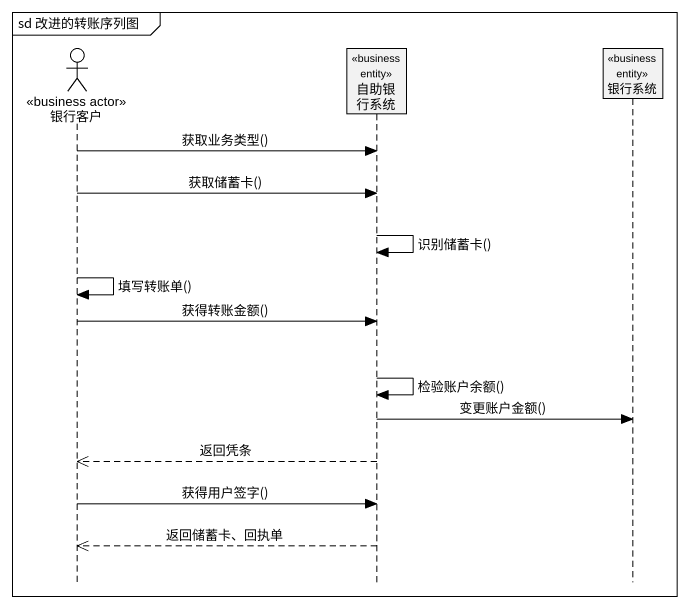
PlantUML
@startuml
mainframe sd 改进的转账序列图
hide footbox
actor 银行客户 <<business actor>>
participant 自助银行系统 <<business entity>>
participant 银行系统 <<business entity>>

银行客户 -> 自助银行系统 : 获取业务类型()
银行客户 -> 自助银行系统 : 获取储蓄卡()
自助银行系统 -> 自助银行系统 : 识别储蓄卡()
银行客户 -> 银行客户 : 填写转账单()
银行客户 -> 自助银行系统 : 获得转账金额()
自助银行系统 -> 自助银行系统 : 检验账户余额()
自助银行系统 -> 银行系统 : 变更账户金额()
自助银行系统 -->> 银行客户 : 返回凭条
银行客户 -> 自助银行系统 : 获得用户签字()
自助银行系统 -->> 银行客户 : 返回储蓄卡、回执单
@enduml
